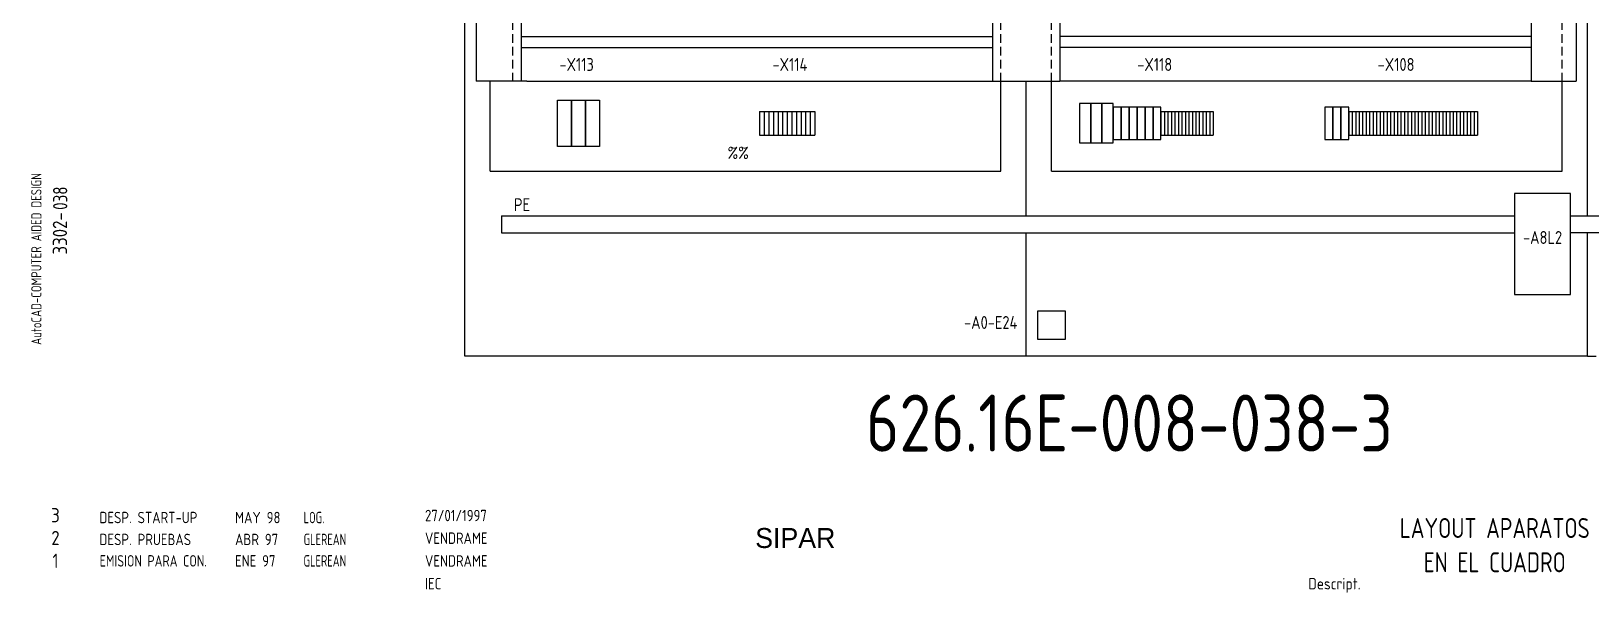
# Model space of a CAD drawing. Extents: x 10 to 420, y 5 to 297.
# Drawn here: x 9.7 to 282.8, y 5.4 to 103.8 of the extents above; entities that cross this region are included whole.
import ezdxf
from ezdxf.enums import TextEntityAlignment as Align

# ---------------------------------------------------------------- set-up
doc = ezdxf.new("R2010")
doc.units = 0
doc.header["$LTSCALE"] = 6
doc.header["$MEASUREMENT"] = 0
doc.linetypes.add('HIDDEN', pattern=[0.375, 0.25, -0.125])
doc.layers.get('0').update_dxf_attribs({"linetype": 'CONTINUOUS'})
doc.layers.add('CART', color=7, linetype='CONTINUOUS')
doc.styles.add('DIN', font='DIN', dxfattribs={"width": 0.85})
doc.styles.add('SIMPLEX', font='SIMPLEX', dxfattribs={"width": 0.9})
doc.styles.add('UNIV', font='UNIV')

# ---------------------------------------------------------------- blocks, each defined once
blk = doc.blocks.new('WB-FG100')
at = {"layer": 'CART', "color": 1, "style": 'DIN', "width": 0.8}
blk.add_text('AutoCAD-COMPUTER AIDED DESIGN', height=1.8, rotation=90, dxfattribs=at).set_placement((11.47, 48.84))
at = {"layer": 'CART', "color": 7, "style": 'DIN', "width": 0.9}
blk.add_attdef('FILE', text='', height=2.5, rotation=90, dxfattribs=at).set_placement((15.95, 68.38), align=Align.CENTER)
for tag, p in [('MOD-3', (13.92, 19)), ('MOD-2', (13.92, 15)), ('MOD-1', (13.92, 11)), ('NR.COMMESSA', (315, 9))]:
    blk.add_attdef(tag, text='', height=2.5, dxfattribs=at).set_placement(p, align=Align.MIDDLE)
at = {"layer": 'CART', "color": 7, "style": 'DIN'}
for tag, width, p in [('REV-3', 0.9, (21.66, 19)), ('DATA-3', 0.9, (45.37, 19)), ('NOME-3', 0.9, (57.37, 19)), ('REV-2', 0.9, (21.66, 15)), ('DATA-2', 0.9, (45.37, 15)), ('NOME-2', 0.9, (57.37, 15)), ('REV-1', 0.9, (21.66, 11)), ('DATA-1', 0.9, (45.37, 11)), ('NOME-1', 0.7, (57.37, 11))]:
    blk.add_attdef(tag, text='', height=2, dxfattribs=dict(at, width=width)).set_placement(p, align=Align.MIDDLE_LEFT)
at = {"layer": 'CART', "color": 7, "style": 'DIN', "width": 0.9}
for tag, p, height in [('DATA', (78.64, 17.94), 2), ('ESECUTORE', (78.64, 13.97), 2), ('CONTROLLORE', (78.64, 9.99), 2), ('SEGUE', (398.93, 5.65), 2.8), ('NORMA', (78.64, 6.01), 2)]:
    blk.add_attdef(tag, p, '', height=height, dxfattribs=at)
at = {"layer": 'CART', "color": 2, "style": 'DIN', "width": 0.9}
for tag, p in [('TITOLO-1/3', (266.5, 18.23)), ('TITOLO-1/2', (266.5, 15.73)), ('TITOLO-2/3', (266.5, 13.18)), ('TITOLO-2/2', (266.5, 10.68)), ('TITOLO-3/3', (266.5, 8.13))]:
    blk.add_attdef(tag, text='', height=3.5, dxfattribs=at).set_placement(p, align=Align.MIDDLE)
at = {"layer": 'CART', "color": 3, "style": 'DIN', "width": 0.85}
for tag, p in [('=', (375.33, 16.63)), ('+', (375.33, 12.76))]:
    blk.add_attdef(tag, text='', height=3, dxfattribs=at).set_placement(p, align=Align.BOTTOM_LEFT)
at = {"layer": 'CART', "color": 3, "style": 'DIN', "width": 0.9}
blk.add_attdef('ASSIEME', text='', height=3.5, dxfattribs=at).set_placement((334, 17), align=Align.MIDDLE)
at = {"layer": 'CART', "color": 2, "style": 'DIN', "width": 0.9}
blk.add_attdef('DISEGNO', text='', height=5, dxfattribs=at).set_placement((395.27, 6.35), align=Align.RIGHT)
at = {"layer": 'CART', "color": 3, "style": 'DIN', "width": 0.9}
blk.add_attdef('FOGLIO', text='', height=2.8, dxfattribs=at).set_placement((414.2, 9.56), align=Align.RIGHT)
at = {"layer": 'CART', "color": 1, "style": 'DIN', "width": 0.9}
blk.add_attdef('TIPOLOGIA', (233.37, 6), '', height=2, dxfattribs=at)
blk = doc.blocks.new('DESP')
at = {"linetype": 'Continuous', "style": 'DIN'}
for s, width, p in [('DESP. START-UP', 0.85, (21.62, 17.59)), ('MAY 98', 0.85, (45.38, 17.59)), ('LOG.', 0.7, (57.38, 17.59))]:
    blk.add_text(s, height=2, dxfattribs=dict(at, width=width)).set_placement(p)

msp = doc.modelspace()

# ---------------------------------------------------------------- linework, layer by layer
at = {"color": 4, "linetype": 'Continuous'}
for p, q in [((85.64, 46.87), (85.64, 263.13)), ((282.24, 71.45), (282.24, 263.13)), ((183.94, 71.45), (183.94, 95.04)), ((183.94, 46.87), (183.94, 68.5)), ((282.24, 46.87), (282.24, 68.5)), ((183.94, 46.87), (85.64, 46.87)), ((282.24, 46.87), (183.94, 46.87))]:
    msp.add_line(p, q, dxfattribs=at)
at = {"color": 2, "linetype": 'Continuous'}
for p, q in [((87.61, 236.59), (87.61, 95.04)), ((95.47, 236.59), (95.47, 95.04)), ((178.04, 236.59), (178.04, 95.04)), ((189.84, 236.59), (189.84, 95.04)), ((272.41, 236.59), (272.41, 95.04)), ((280.28, 236.59), (280.28, 95.04)), ((95.47, 102.9), (178.04, 102.9)), ((272.41, 102.9), (189.84, 102.9)), ((95.47, 100.94), (178.04, 100.94)), ((272.41, 100.94), (189.84, 100.94)), ((96.45, 95.04), (87.61, 95.04)), ((96.45, 95.04), (178.04, 95.04)), ((178.04, 95.04), (189.84, 95.04)), ((272.41, 95.04), (189.84, 95.04)), ((272.41, 95.04), (280.28, 95.04))]:
    msp.add_line(p, q, dxfattribs=at)
at = {"color": 7, "linetype": 'HIDDEN'}
for p, q in [((94, 95.04), (94, 236.59)), ((179.52, 95.04), (179.52, 236.59)), ((188.36, 95.04), (188.36, 236.59)), ((277.82, 95.04), (277.82, 236.59))]:
    msp.add_line(p, q, dxfattribs=at)
at = {"color": 7, "linetype": 'Continuous'}
for p, q in [((90.06, 79.31), (90.06, 95.04)), ((179.52, 79.31), (179.52, 95.04)), ((188.36, 79.31), (188.36, 95.04)), ((277.82, 79.31), (277.82, 95.04)), ((90.06, 79.31), (179.52, 79.31)), ((188.36, 79.31), (277.82, 79.31))]:
    msp.add_line(p, q, dxfattribs=at)
at = {"color": 3, "linetype": 'Continuous'}
for p, q in [((101.86, 83.59), (101.86, 91.74)), ((101.86, 91.74), (104.32, 91.74)), ((104.32, 83.59), (104.32, 91.74)), ((104.32, 91.74), (106.78, 91.74)), ((104.32, 91.74), (104.32, 83.59)), ((106.78, 83.59), (106.78, 91.74)), ((106.78, 91.74), (109.23, 91.74)), ((106.78, 91.74), (106.78, 83.59)), ((109.23, 91.74), (109.23, 83.59)), ((195.25, 91.11), (193.28, 91.11)), ((193.28, 91.11), (193.28, 84.22)), ((197.21, 91.11), (195.25, 91.11)), ((195.25, 91.11), (195.25, 84.22)), ((195.25, 84.22), (195.25, 91.11)), ((199.18, 91.11), (197.21, 91.11)), ((197.21, 91.11), (197.21, 84.22)), ((197.21, 84.22), (197.21, 91.11)), ((199.18, 84.22), (199.18, 91.11)), ((200.57, 90.49), (199.18, 90.49)), ((199.18, 90.49), (199.18, 84.84)), ((200.57, 84.84), (200.57, 90.49)), ((201.97, 90.49), (200.57, 90.49)), ((200.57, 90.49), (200.57, 84.84)), ((203.37, 90.49), (201.97, 90.49)), ((201.97, 90.49), (201.97, 84.84)), ((201.97, 84.84), (201.97, 90.49)), ((204.76, 90.49), (203.37, 90.49)), ((203.37, 90.49), (203.37, 84.84)), ((203.37, 84.84), (203.37, 90.49)), ((206.16, 90.49), (204.76, 90.49)), ((204.76, 90.49), (204.76, 84.84)), ((204.76, 84.84), (204.76, 90.49)), ((207.55, 90.49), (206.16, 90.49)), ((206.16, 90.49), (206.16, 84.84)), ((206.16, 84.84), (206.16, 90.49)), ((207.55, 84.84), (207.55, 90.49)), ((237.64, 90.49), (236.25, 90.49)), ((236.25, 90.49), (236.25, 84.84)), ((239.04, 90.49), (237.64, 90.49)), ((237.64, 90.49), (237.64, 84.84)), ((237.64, 84.84), (237.64, 90.49)), ((239.04, 84.84), (239.04, 90.49)), ((240.44, 90.49), (239.04, 90.49)), ((239.04, 90.49), (239.04, 84.84)), ((240.44, 84.84), (240.44, 90.49)), ((137.25, 89.75), (138.05, 89.75)), ((137.25, 89.75), (137.25, 85.58)), ((138.05, 89.75), (138.86, 89.75)), ((138.05, 89.75), (138.05, 85.58)), ((138.05, 89.75), (138.05, 85.58)), ((138.86, 89.75), (139.67, 89.75)), ((138.86, 89.75), (138.86, 85.58)), ((138.86, 89.75), (138.86, 85.58)), ((139.67, 89.75), (140.47, 89.75)), ((139.67, 89.75), (139.67, 85.58)), ((139.67, 89.75), (139.67, 85.58)), ((140.47, 89.75), (140.47, 85.58)), ((140.47, 89.75), (141.28, 89.75)), ((140.47, 89.75), (140.47, 85.58)), ((141.28, 89.75), (142.09, 89.75)), ((141.28, 89.75), (141.28, 85.58)), ((141.28, 89.75), (141.28, 85.58)), ((142.09, 89.75), (142.89, 89.75)), ((142.09, 89.75), (142.09, 85.58)), ((142.09, 89.75), (142.09, 85.58)), ((142.89, 89.75), (143.7, 89.75)), ((142.89, 89.75), (142.89, 85.58)), ((142.89, 89.75), (142.89, 85.58)), ((143.7, 89.75), (144.5, 89.75)), ((143.7, 89.75), (143.7, 85.58)), ((143.7, 89.75), (143.7, 85.58)), ((144.5, 89.75), (144.5, 85.58)), ((144.5, 89.75), (145.31, 89.75)), ((144.5, 89.75), (144.5, 85.58)), ((145.31, 89.75), (146.12, 89.75)), ((145.31, 89.75), (145.31, 85.58)), ((145.31, 89.75), (145.31, 85.58)), ((146.12, 89.75), (146.92, 89.75)), ((146.12, 89.75), (146.12, 85.58)), ((146.12, 89.75), (146.12, 85.58)), ((146.92, 89.75), (146.92, 85.58)), ((137.25, 85.58), (138.05, 85.58)), ((138.05, 85.58), (138.86, 85.58)), ((138.86, 85.58), (139.67, 85.58)), ((139.67, 85.58), (140.47, 85.58)), ((140.47, 85.58), (141.28, 85.58)), ((141.28, 85.58), (142.09, 85.58)), ((142.09, 85.58), (142.89, 85.58)), ((142.89, 85.58), (143.7, 85.58)), ((143.7, 85.58), (144.5, 85.58)), ((144.5, 85.58), (145.31, 85.58)), ((145.31, 85.58), (146.12, 85.58)), ((146.12, 85.58), (146.92, 85.58)), ((199.18, 84.84), (200.57, 84.84)), ((200.57, 84.84), (201.97, 84.84)), ((201.97, 84.84), (203.37, 84.84)), ((203.37, 84.84), (204.76, 84.84)), ((204.76, 84.84), (206.16, 84.84)), ((206.16, 84.84), (207.55, 84.84)), ((236.25, 84.84), (237.64, 84.84)), ((237.64, 84.84), (239.04, 84.84)), ((239.04, 84.84), (240.44, 84.84)), ((104.32, 83.59), (101.86, 83.59)), ((106.78, 83.59), (104.32, 83.59)), ((109.23, 83.59), (106.78, 83.59)), ((193.28, 84.22), (195.25, 84.22)), ((195.25, 84.22), (197.21, 84.22)), ((197.21, 84.22), (199.18, 84.22)), ((269.46, 75.38), (269.46, 57.68)), ((279.29, 75.38), (269.46, 75.38)), ((279.29, 57.68), (279.29, 75.38)), ((92.03, 71.45), (269.46, 71.45)), ((92.03, 71.45), (92.03, 68.5)), ((279.29, 71.45), (312.71, 71.45)), ((92.03, 68.5), (269.46, 68.5)), ((312.71, 68.5), (279.29, 68.5)), ((269.46, 57.68), (279.29, 57.68)), ((190.82, 54.73), (185.91, 54.73)), ((185.91, 54.73), (185.91, 49.82)), ((190.82, 49.82), (190.82, 54.73)), ((185.91, 49.82), (190.82, 49.82))]:
    msp.add_line(p, q, dxfattribs=at)
at = {"color": 1, "linetype": 'Continuous'}
for p, q in [((207.55, 89.75), (207.55, 85.58)), ((207.55, 89.75), (208.16, 89.75)), ((208.16, 89.75), (208.16, 85.58)), ((208.16, 89.75), (208.77, 89.75)), ((208.16, 89.75), (208.16, 85.58)), ((208.77, 89.75), (208.77, 85.58)), ((208.77, 89.75), (208.77, 85.58)), ((208.77, 89.75), (209.38, 89.75)), ((209.38, 89.75), (209.38, 85.58)), ((209.38, 89.75), (209.99, 89.75)), ((209.38, 89.75), (209.38, 85.58)), ((209.99, 89.75), (209.99, 85.58)), ((209.99, 89.75), (210.6, 89.75)), ((209.99, 89.75), (209.99, 85.58)), ((210.6, 89.75), (210.6, 85.58)), ((210.6, 89.75), (211.21, 89.75)), ((210.6, 89.75), (210.6, 85.58)), ((211.21, 89.75), (211.21, 85.58)), ((211.21, 89.75), (211.82, 89.75)), ((211.21, 89.75), (211.21, 85.58)), ((211.82, 89.75), (211.82, 85.58)), ((211.82, 89.75), (212.43, 89.75)), ((211.82, 89.75), (211.82, 85.58)), ((212.43, 89.75), (212.43, 85.58)), ((212.43, 89.75), (213.04, 89.75)), ((212.43, 89.75), (212.43, 85.58)), ((213.04, 89.75), (213.04, 85.58)), ((213.04, 89.75), (213.04, 85.58)), ((213.04, 89.75), (213.65, 89.75)), ((213.65, 89.75), (213.65, 85.58)), ((213.65, 89.75), (214.26, 89.75)), ((213.65, 89.75), (213.65, 85.58)), ((214.26, 89.75), (214.26, 85.58)), ((214.26, 89.75), (214.87, 89.75)), ((214.26, 89.75), (214.26, 85.58)), ((214.87, 89.75), (214.87, 85.58)), ((214.87, 89.75), (215.48, 89.75)), ((214.87, 89.75), (214.87, 85.58)), ((215.48, 89.75), (215.48, 85.58)), ((215.48, 89.75), (216.09, 89.75)), ((215.48, 89.75), (215.48, 85.58)), ((216.09, 89.75), (216.09, 85.58)), ((216.09, 89.75), (216.69, 89.75)), ((216.09, 89.75), (216.09, 85.58)), ((216.69, 89.75), (216.69, 85.58)), ((240.44, 89.75), (240.44, 85.58)), ((240.44, 89.75), (241.04, 89.75)), ((241.04, 89.75), (241.04, 85.58)), ((241.04, 89.75), (241.04, 85.58)), ((241.04, 89.75), (241.65, 89.75)), ((241.65, 89.75), (241.65, 85.58)), ((241.65, 89.75), (242.26, 89.75)), ((241.65, 89.75), (241.65, 85.58)), ((242.26, 89.75), (242.26, 85.58)), ((242.26, 89.75), (242.87, 89.75)), ((242.26, 89.75), (242.26, 85.58)), ((242.87, 89.75), (242.87, 85.58)), ((242.87, 89.75), (243.48, 89.75)), ((242.87, 89.75), (242.87, 85.58)), ((243.48, 89.75), (243.48, 85.58)), ((243.48, 89.75), (244.09, 89.75)), ((243.48, 89.75), (243.48, 85.58)), ((244.09, 89.75), (244.09, 85.58)), ((244.09, 89.75), (244.7, 89.75)), ((244.09, 89.75), (244.09, 85.58)), ((244.7, 89.75), (244.7, 85.58)), ((244.7, 89.75), (245.31, 89.75)), ((244.7, 89.75), (244.7, 85.58)), ((245.31, 89.75), (245.31, 85.58)), ((245.31, 89.75), (245.31, 85.58)), ((245.31, 89.75), (245.92, 89.75)), ((245.92, 89.75), (245.92, 85.58)), ((245.92, 89.75), (246.53, 89.75)), ((245.92, 89.75), (245.92, 85.58)), ((246.53, 89.75), (246.53, 85.58)), ((246.53, 89.75), (247.14, 89.75)), ((246.53, 89.75), (246.53, 85.58)), ((247.14, 89.75), (247.14, 85.58)), ((247.14, 89.75), (247.75, 89.75)), ((247.14, 89.75), (247.14, 85.58)), ((247.75, 89.75), (247.75, 85.58)), ((247.75, 89.75), (248.36, 89.75)), ((247.75, 89.75), (247.75, 85.58)), ((248.36, 89.75), (248.36, 85.58)), ((248.36, 89.75), (248.97, 89.75)), ((248.36, 89.75), (248.36, 85.58)), ((248.97, 89.75), (248.97, 85.58)), ((248.97, 89.75), (248.97, 85.58)), ((248.97, 89.75), (249.58, 89.75)), ((249.58, 89.75), (249.58, 85.58)), ((249.58, 89.75), (250.19, 89.75)), ((249.58, 89.75), (249.58, 85.58)), ((250.19, 89.75), (250.19, 85.58)), ((250.19, 89.75), (250.8, 89.75)), ((250.19, 89.75), (250.19, 85.58)), ((250.8, 89.75), (250.8, 85.58)), ((250.8, 89.75), (251.41, 89.75)), ((250.8, 89.75), (250.8, 85.58)), ((251.41, 89.75), (251.41, 85.58)), ((251.41, 89.75), (252.02, 89.75)), ((251.41, 89.75), (251.41, 85.58)), ((252.02, 89.75), (252.02, 85.58)), ((252.02, 89.75), (252.62, 89.75)), ((252.02, 89.75), (252.02, 85.58)), ((252.62, 89.75), (252.62, 85.58)), ((252.62, 89.75), (253.23, 89.75)), ((252.62, 89.75), (252.62, 85.58)), ((253.23, 89.75), (253.23, 85.58)), ((253.23, 89.75), (253.23, 85.58)), ((253.23, 89.75), (253.84, 89.75)), ((253.84, 89.75), (253.84, 85.58)), ((253.84, 89.75), (254.45, 89.75)), ((253.84, 89.75), (253.84, 85.58)), ((254.45, 89.75), (254.45, 85.58)), ((254.45, 89.75), (255.06, 89.75)), ((254.45, 89.75), (254.45, 85.58)), ((255.06, 89.75), (255.06, 85.58)), ((255.06, 89.75), (255.67, 89.75)), ((255.06, 89.75), (255.06, 85.58)), ((255.67, 89.75), (255.67, 85.58)), ((255.67, 89.75), (256.28, 89.75)), ((255.67, 89.75), (255.67, 85.58)), ((256.28, 89.75), (256.28, 85.58)), ((256.28, 89.75), (256.89, 89.75)), ((256.28, 89.75), (256.28, 85.58)), ((256.89, 89.75), (256.89, 85.58)), ((256.89, 89.75), (257.5, 89.75)), ((256.89, 89.75), (256.89, 85.58)), ((257.5, 89.75), (257.5, 85.58)), ((257.5, 89.75), (257.5, 85.58)), ((257.5, 89.75), (258.11, 89.75)), ((258.11, 89.75), (258.11, 85.58)), ((258.11, 89.75), (258.72, 89.75)), ((258.11, 89.75), (258.11, 85.58)), ((258.72, 89.75), (258.72, 85.58)), ((258.72, 89.75), (259.33, 89.75)), ((258.72, 89.75), (258.72, 85.58)), ((259.33, 89.75), (259.33, 85.58)), ((259.33, 89.75), (259.94, 89.75)), ((259.33, 89.75), (259.33, 85.58)), ((259.94, 89.75), (259.94, 85.58)), ((259.94, 89.75), (260.55, 89.75)), ((259.94, 89.75), (259.94, 85.58)), ((260.55, 89.75), (260.55, 85.58)), ((260.55, 89.75), (261.16, 89.75)), ((260.55, 89.75), (260.55, 85.58)), ((261.16, 89.75), (261.16, 85.58)), ((261.16, 89.75), (261.16, 85.58)), ((261.16, 89.75), (261.77, 89.75)), ((261.77, 89.75), (261.77, 85.58)), ((261.77, 89.75), (262.38, 89.75)), ((261.77, 89.75), (261.77, 85.58)), ((262.38, 89.75), (262.38, 85.58)), ((262.38, 89.75), (262.99, 89.75)), ((262.38, 89.75), (262.38, 85.58)), ((262.99, 89.75), (262.99, 85.58)), ((207.55, 85.58), (208.16, 85.58)), ((208.16, 85.58), (208.77, 85.58)), ((208.77, 85.58), (209.38, 85.58)), ((209.38, 85.58), (209.99, 85.58)), ((209.99, 85.58), (210.6, 85.58)), ((210.6, 85.58), (211.21, 85.58)), ((211.21, 85.58), (211.82, 85.58)), ((211.82, 85.58), (212.43, 85.58)), ((212.43, 85.58), (213.04, 85.58)), ((213.04, 85.58), (213.65, 85.58)), ((213.65, 85.58), (214.26, 85.58)), ((214.26, 85.58), (214.87, 85.58)), ((214.87, 85.58), (215.48, 85.58)), ((215.48, 85.58), (216.09, 85.58)), ((216.09, 85.58), (216.69, 85.58)), ((240.44, 85.58), (241.04, 85.58)), ((241.04, 85.58), (241.65, 85.58)), ((241.65, 85.58), (242.26, 85.58)), ((242.26, 85.58), (242.87, 85.58)), ((242.87, 85.58), (243.48, 85.58)), ((243.48, 85.58), (244.09, 85.58)), ((244.09, 85.58), (244.7, 85.58)), ((244.7, 85.58), (245.31, 85.58)), ((245.31, 85.58), (245.92, 85.58)), ((245.92, 85.58), (246.53, 85.58)), ((246.53, 85.58), (247.14, 85.58)), ((247.14, 85.58), (247.75, 85.58)), ((247.75, 85.58), (248.36, 85.58)), ((248.36, 85.58), (248.97, 85.58)), ((248.97, 85.58), (249.58, 85.58)), ((249.58, 85.58), (250.19, 85.58)), ((250.19, 85.58), (250.8, 85.58)), ((250.8, 85.58), (251.41, 85.58)), ((251.41, 85.58), (252.02, 85.58)), ((252.02, 85.58), (252.62, 85.58)), ((252.62, 85.58), (253.23, 85.58)), ((253.23, 85.58), (253.84, 85.58)), ((253.84, 85.58), (254.45, 85.58)), ((254.45, 85.58), (255.06, 85.58)), ((255.06, 85.58), (255.67, 85.58)), ((255.67, 85.58), (256.28, 85.58)), ((256.28, 85.58), (256.89, 85.58)), ((256.89, 85.58), (257.5, 85.58)), ((257.5, 85.58), (258.11, 85.58)), ((258.11, 85.58), (258.72, 85.58)), ((258.72, 85.58), (259.33, 85.58)), ((259.33, 85.58), (259.94, 85.58)), ((259.94, 85.58), (260.55, 85.58)), ((260.55, 85.58), (261.16, 85.58)), ((261.16, 85.58), (261.77, 85.58)), ((261.77, 85.58), (262.38, 85.58)), ((262.38, 85.58), (262.99, 85.58))]:
    msp.add_line(p, q, dxfattribs=at)
at = {"color": 4, "linetype": 'HIDDEN'}
msp.add_line((282.24, 46.87), (312.71, 46.87), dxfattribs=at)

# ---------------------------------------------------------------- block references
at = {"color": 1, "linetype": 'Continuous'}
msp.add_blockref('DESP', (0, 0), dxfattribs=at)
at = {"layer": 'CART'}
ref = msp.add_blockref('WB-FG100', (0, 0), dxfattribs=at)
ref.add_attrib('TIPOLOGIA', 'Descript.', (233.37, 6), dxfattribs={"color": 1, "height": 2, "style": 'DIN', "width": 0.9})
ref.add_attrib('DATA', '27/01/1997', (78.64, 17.94), dxfattribs={"color": 7, "height": 2, "style": 'DIN', "width": 0.85})
ref.add_attrib('ESECUTORE', 'VENDRAME', (78.64, 13.97), dxfattribs={"color": 7, "height": 2, "style": 'DIN', "width": 0.85})
ref.add_attrib('CONTROLLORE', 'VENDRAME', (78.64, 9.99), dxfattribs={"color": 7, "height": 2, "style": 'DIN', "width": 0.85})
ref.add_attrib('NORMA', 'IEC', (78.64, 6.01), dxfattribs={"color": 7, "height": 2, "style": 'DIN', "width": 0.85})
ref.add_attrib('MOD-1', '1', dxfattribs={"color": 7, "height": 2.5, "style": 'DIN', "width": 0.9}).set_placement((13.92, 11), align=Align.MIDDLE)
ref.add_attrib('REV-1', 'EMISION PARA CON.', dxfattribs={"color": 7, "height": 2, "style": 'DIN', "width": 0.8}).set_placement((21.66, 11), align=Align.MIDDLE_LEFT)
ref.add_attrib('DATA-1', 'ENE 97', dxfattribs={"color": 7, "height": 2, "style": 'DIN', "width": 0.85}).set_placement((45.37, 11), align=Align.MIDDLE_LEFT)
ref.add_attrib('NOME-1', 'GLEREAN', dxfattribs={"color": 7, "height": 2, "style": 'DIN', "width": 0.7}).set_placement((57.37, 11), align=Align.MIDDLE_LEFT)
ref.add_attrib('MOD-2', '2', dxfattribs={"color": 7, "height": 2.5, "style": 'DIN', "width": 0.9}).set_placement((13.92, 15), align=Align.MIDDLE)
ref.add_attrib('MOD-3', '3', dxfattribs={"color": 7, "height": 2.5, "style": 'DIN', "width": 0.9}).set_placement((13.92, 19), align=Align.MIDDLE)
ref.add_attrib('FILE', '3302-', dxfattribs={"color": 7, "height": 2.5, "rotation": 90, "style": 'DIN', "width": 0.9}).set_placement((15.95, 68.38), align=Align.CENTER)

# ---------------------------------------------------------------- texts
at = {"color": 7, "linetype": 'Continuous'}
for s, height, style, width, p in [('-X113', 2.261, 'DIN', 0.85, (105.2, 97.98)), ('-X114', 2.261, 'DIN', 0.85, (142.56, 97.98)), ('-X118', 2.261, 'DIN', 0.85, (206.45, 97.98)), ('-X108', 2.261, 'DIN', 0.85, (248.72, 97.98)), ('%%', 2, 'SIMPLEX', 0.9, (133.5, 82.5)), ('PE', 2.261, 'DIN', 0.85, (95.63, 73.41)), ('-A0-E24', 2.261, 'DIN', 0.85, (177.73, 52.77))]:
    msp.add_text(s, height=height, dxfattribs=dict(at, style=style, width=width)).set_placement(p, align=Align.MIDDLE)
at = {"style": 'DIN', "width": 0.8}
msp.add_text('038', height=2.5, rotation=90, dxfattribs=at).set_placement((16, 72.5))
at = {"color": 7, "linetype": 'Continuous', "style": 'DIN', "width": 0.85}
msp.add_text('-A8L2', height=2.261, dxfattribs=at).set_placement((274.38, 66.53), align=Align.CENTER)
at = {"color": 3, "style": 'DIN', "width": 0.8}
for s, p in [('LAYOUT APARATOS', (266, 15)), ('EN EL CUADRO', (266, 9))]:
    msp.add_text(s, height=3.5, dxfattribs=at).set_placement(p, align=Align.CENTER)
at = {"linetype": 'Continuous', "style": 'DIN'}
for s, width, p in [('DESP. PRUEBAS', 0.85, (21.62, 13.75)), ('ABR 97', 0.85, (45.38, 13.75)), ('GLEREAN', 0.7, (57.38, 13.75))]:
    msp.add_text(s, height=2, dxfattribs=dict(at, width=width)).set_placement(p)
at = {"color": 2, "insert": (155.86, 40.14), "char_height": 10, "width": 111.0411, "attachment_point": 1, "style": 'DIN'}
msp.add_mtext('626.16E-008-038-3', dxfattribs=at)
at = {"layer": 'CART', "color": 2, "linetype": 'Continuous', "style": 'UNIV'}
msp.add_text('SIPAR', height=3.5, dxfattribs=at).set_placement((143.5, 13.25), align=Align.CENTER)

doc.saveas('drawing.dxf')
